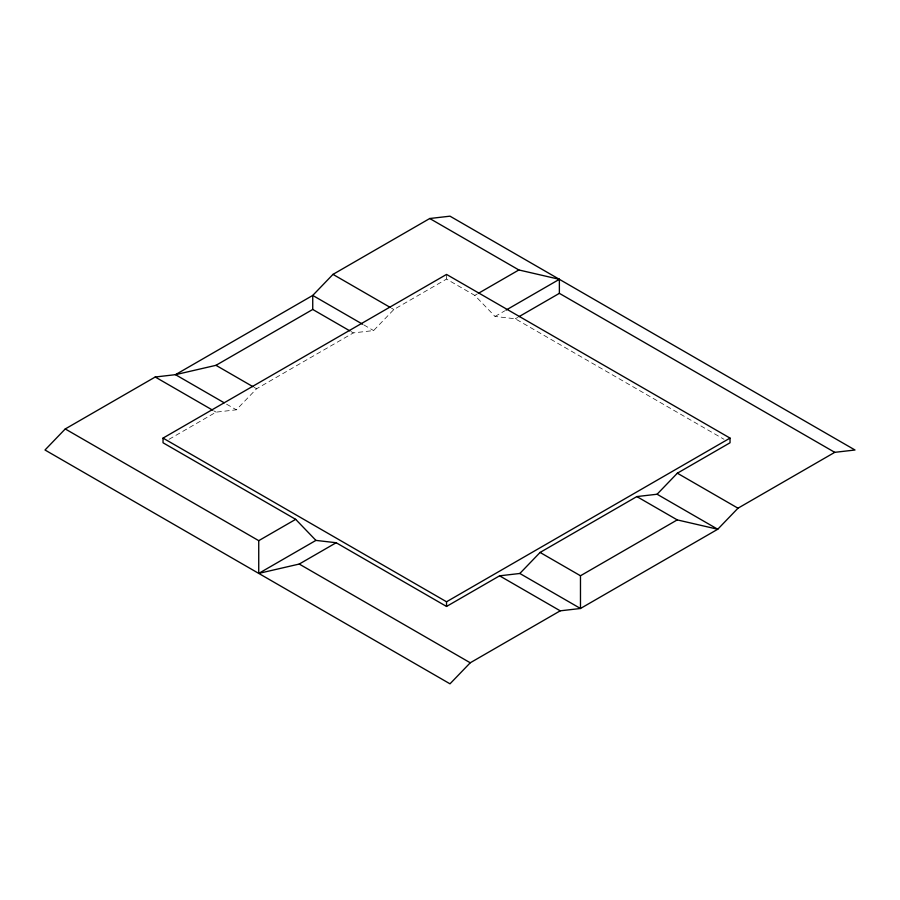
<?xml version="1.0" encoding="UTF-8"?>
<svg xmlns="http://www.w3.org/2000/svg" width="900" height="900" viewBox="0 0 900 900"><rect width="100%" height="100%" fill="white"/><g stroke="black" fill="none" stroke-linecap="round" stroke-linejoin="round"><path stroke-width="0.67" stroke-dasharray="4.5 3.38" d="M169.065 439.29L216.09 412.144L236.34 409.804L256.59 388.766L353.351 332.899L373.601 330.559L393.851 309.521L446.535 279.09L474.795 295.414L495.045 316.451L515.295 318.791L723.971 439.267M474.795 295.414L477.18 294.03M495.045 316.451L504.754 310.849M515.295 318.791L517.68 317.419M391.41 308.115L393.851 309.521M363.859 324.934L373.601 330.559M350.955 331.515L353.351 332.899M254.194 387.382L256.59 388.766M226.597 404.19L236.34 409.804M213.649 410.738L216.09 412.144M446.535 274.421L446.535 279.09"/><path stroke-width="1.35" d="M65.25 428.951L45 450L450 683.82L470.25 662.783L560.227 610.83L580.477 608.49L717.739 529.245L737.989 508.207L834.75 452.34L855 450L450 216.18L429.75 218.509L332.989 274.376L312.739 295.425L175.477 374.67L155.227 377.01L65.25 428.951L258.739 540.664L295.673 519.345L315.923 540.394L336.173 542.734L446.535 606.454L499.59 575.82L519.84 573.48L580.477 608.49L580.477 575.764L677.239 519.896L717.739 529.245L657.101 494.235L636.851 496.575L540.09 552.442L519.84 573.48M657.101 494.235L677.351 473.197L730.035 442.777L730.035 438.098L446.535 274.421L163.035 438.098L163.035 442.777L295.673 519.345M224.167 402.784L175.477 374.67L215.977 365.321L312.739 309.454L349.762 330.829M478.373 293.344L518.873 269.966L559.373 279.315L559.373 293.344L834.75 452.34M505.969 310.151L559.373 279.315M518.873 316.733L559.373 293.344M258.739 540.664L258.739 573.401L315.923 540.394M258.739 573.401L299.239 564.053L336.173 542.734M163.035 438.098L446.535 601.774L730.035 438.098M429.75 218.509L518.873 269.966M332.989 274.376L390.195 307.406M677.351 473.197L737.989 508.207M362.644 324.236L312.739 295.425L312.739 309.454M636.851 496.575L677.239 519.896M215.977 365.321L253.001 386.696M540.09 552.442L580.477 575.764M155.227 377.01L212.434 410.04M499.59 575.82L560.227 610.83M299.239 564.053L470.25 662.783M446.535 601.774L446.535 606.454"/></g></svg>
